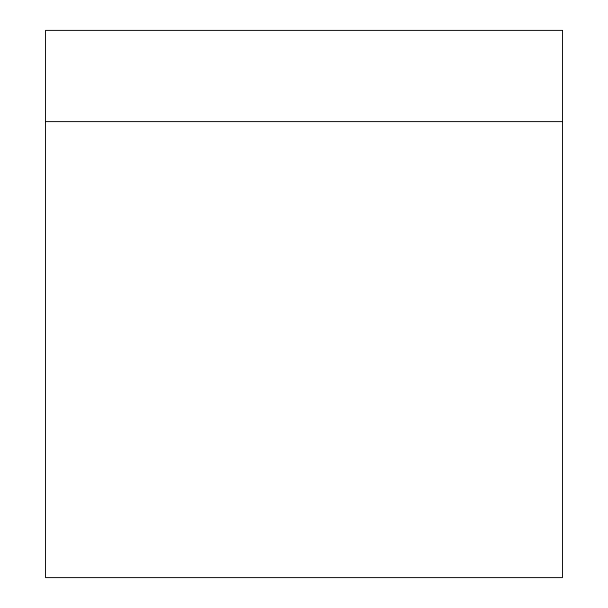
<?xml version="1.0" encoding="UTF-8"?>
<svg xmlns="http://www.w3.org/2000/svg" width="608" height="608" viewBox="0 0 608 608"><rect width="100%" height="100%" fill="white"/><g stroke="black" fill="none" stroke-linecap="round" stroke-linejoin="round"><path stroke-width="0.91" d="M45.532 121.6L562.468 121.6M562.468 30.4L45.532 30.4L45.532 577.6L562.468 577.6L562.468 30.4"/></g></svg>
